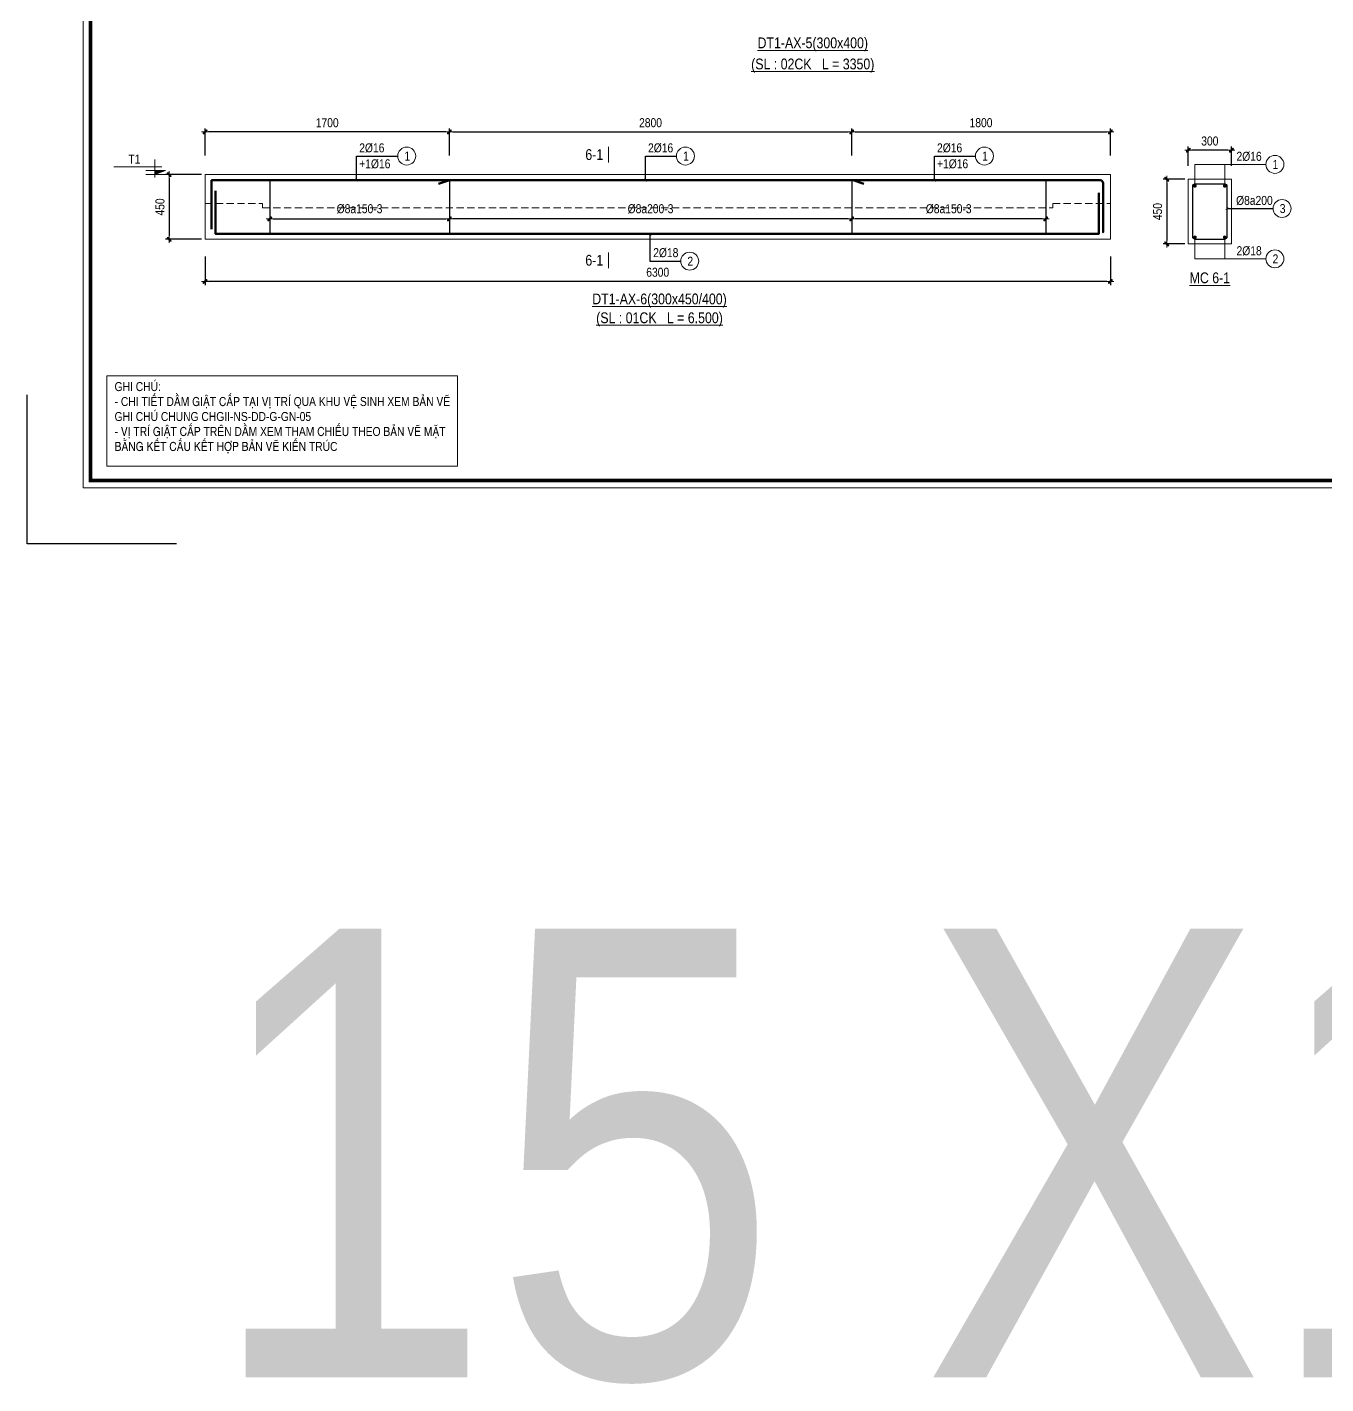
# Model space of a CAD drawing. Header units: millimetres. Extents: x 397144 to 8960116, y 345581 to 674207.
# Drawn here: x 4910048 to 4919086, y 642655 to 652098 of the extents above; entities that cross this region are included whole.
import ezdxf
from ezdxf.enums import TextEntityAlignment as Align

# ---------------------------------------------------------------- set-up
doc = ezdxf.new("R2010")
doc.units = ezdxf.units.MM
doc.header["$PDSIZE"] = -10
doc.linetypes.add('HIDDEN', pattern=[0.375, 0.25, -0.125])
doc.layers.get('0').update_dxf_attribs({"linetype": 'CONTINUOUS'})
doc.layers.get('Defpoints').update_dxf_attribs({"color": 12, "linetype": 'CONTINUOUS'})
for name, color, linetype, lineweight in [('CDAI', 8, 'CONTINUOUS', 30), ('CTHEP', 2, 'CONTINUOUS', 50), ('DBAO', 3, 'CONTINUOUS', 20), ('DGIONG', 4, 'CONTINUOUS', 13), ('KTH', 150, 'CONTINUOUS', 5), ('Net khuat', 8, 'HIDDEN', 13), ('STICK', 1, 'CONTINUOUS', 9), ('TEXT', 7, 'CONTINUOUS', 15)]:
    doc.layers.add(name, color=color, linetype=linetype, lineweight=lineweight)
doc.layers.add('HATCH', color=7, linetype='CONTINUOUS', lineweight=5, true_color=0x2491ff)
doc.styles.add('Star-HelCon', font='VHELVCN_0.TTF')
doc.styles.add('TTP-HelCon', font='VHELVCN_0.TTF')
doc.styles.add('VNI-HELVE-CONDENSE', font='VHELVCN_0.TTF')
doc.dimstyles.new('kc-25', dxfattribs={"dimtxt": 62.5, "dimasz": 20, "dimexe": 20, "dimexo": 50, "dimgap": 25, "dimtad": 3, "dimdec": 0, "dimzin": 0, "dimdsep": 46, "dimtxsty": 'VNI-HELVE-CONDENSE', "dimblk": 'DIM', "dimcen": 2.5, "dimclrd": 256, "dimclre": 154, "dimclrt": 7, "dimaunit": 1, "dimadec": 0, "dimazin": 0, "dimtfac": 1, "dimtdec": 0, "dimtix": 1, "dimtmove": 0, "dimatfit": 3, "dimldrblk": 'DOT', "dimfxl": 1, "dimtolj": 1, "dimtzin": 0, "dimarcsym": 0})
doc.dimstyles.new('TTP-25', dxfattribs={"dimscale": 25, "dimtxt": 2.5, "dimasz": 1, "dimexe": 1, "dimexo": 1, "dimgap": 0.09, "dimtad": 0, "dimdec": 4, "dimrnd": 5, "dimzin": 9, "dimdsep": 46, "dimtxsty": 'TTP-HelCon', "dimblk": 'Stick1', "dimcen": 0.09, "dimdle": 1.5, "dimclrd": 256, "dimclre": 256, "dimclrt": 7, "dimadec": 0, "dimazin": 0, "dimtfac": 1, "dimtdec": 4, "dimtmove": 0, "dimatfit": 3, "dimldrblk": '_ArchTick1', "dimfxl": 1, "dimtvp": 1, "dimtolj": 1, "dimtzin": 0, "dimarcsym": 0})

# ---------------------------------------------------------------- blocks, each defined once
blk = doc.blocks.new('Stick1')
at = {"layer": 'STICK'}
h = blk.add_hatch(color=256, dxfattribs=at)
edge = h.paths.add_edge_path()
edge.add_line((0.3, 0.5), (-0.5, -0.3))
edge.add_arc((-0.4, -0.4), 0.141, 135, 315)
edge.add_line((-0.3, -0.5), (0.5, 0.3))
edge.add_arc((0.4, 0.4), 0.141, 315, 495)
blk.add_line((1, 0), (-1, 0), dxfattribs=at)
blk.add_lwpolyline([(0.3, 0.5), (-0.5, -0.3, 1), (-0.3, -0.5), (0.5, 0.3, 1), (0.3, 0.5, 1)], format="xyb", dxfattribs=at)
blk = doc.blocks.new('*D364')
at = {"layer": 'Defpoints', "color": 0, "transparency": 16777216}
for p in [(4911286.1, 651368.8), (4911286.1, 651179.8), (4912986.1, 651179.8)]:
    blk.add_point(p, dxfattribs=at)
at = {"layer": 'KTH', "lineweight": -2, "transparency": 16777216}
for p, q in [((4911286.1, 651204.8), (4911286.1, 651393.8)), ((4912961.1, 651368.8), (4911311.1, 651368.8)), ((4912986.1, 651204.8), (4912986.1, 651393.8))]:
    blk.add_line(p, q, dxfattribs=at)
at = {"layer": 'KTH', "lineweight": -2, "transparency": 16777216, "xscale": 25, "yscale": 25, "zscale": 25, "rotation": 180}
blk.add_blockref('Stick1', (4911286.1, 651368.8), dxfattribs=at)
at = {"layer": 'KTH', "lineweight": -2, "transparency": 16777216, "xscale": 25, "yscale": 25, "zscale": 25}
blk.add_blockref('Stick1', (4912986.1, 651368.8), dxfattribs=at)
at = {"layer": 'KTH', "color": 7, "transparency": 16777216, "insert": (4912136.1, 651432.7), "char_height": 62.5, "attachment_point": 5, "style": 'TTP-HelCon'}
blk.add_mtext('\\A1;1700', dxfattribs=at)
blk = doc.blocks.new('_ArchTick1')
at = {"color": 0, "const_width": 3.81}
blk.add_lwpolyline([(-12.7, -12.7), (12.7, 12.7)], dxfattribs=at)
blk = doc.blocks.new('DIM')
h = blk.add_hatch(color=1)
h.paths.add_polyline_path([(0.49, 0.29, 1), (0.29, 0.49), (-0.19, 0), (0.19, 0)])
h.paths.add_polyline_path([(0.19, 0), (-0.19, 0), (-0.49, -0.29, 1), (-0.29, -0.49)])
at = {"color": 9}
for p, q in [((-0.19, 0), (-1.5, 0)), ((0.19, 0), (1.5, 0))]:
    blk.add_line(p, q, dxfattribs=at)
at = {"color": 1}
for p, q in [((-0.49, -0.29), (0.29, 0.49)), ((-0.29, -0.49), (0.49, 0.29)), ((-0.19, 0), (0.19, 0))]:
    blk.add_line(p, q, dxfattribs=at)
blk.add_arc((-0.39, -0.39), 0.138, 135, 315, dxfattribs=at)
blk = doc.blocks.new('*D365')
at = {"layer": 'Defpoints', "color": 0, "transparency": 16777216}
for p in [(4911286.1, 651071.4), (4911036.1, 650621.4), (4911286.1, 650621.4)]:
    blk.add_point(p, dxfattribs=at)
at = {"layer": 'KTH', "lineweight": -2, "transparency": 16777216}
for p, q in [((4911261.1, 651071.4), (4911011.1, 651071.4)), ((4911036.1, 651046.4), (4911036.1, 650646.4)), ((4911261.1, 650621.4), (4911011.1, 650621.4))]:
    blk.add_line(p, q, dxfattribs=at)
at = {"layer": 'KTH', "lineweight": -2, "transparency": 16777216, "xscale": 25, "yscale": 25, "zscale": 25}
for p, rotation in [((4911036.1, 651071.4), 90), ((4911036.1, 650621.4), 270)]:
    blk.add_blockref('Stick1', p, dxfattribs=dict(at, rotation=rotation))
at = {"layer": 'KTH', "color": 7, "transparency": 16777216, "insert": (4910972.3, 650846.4), "char_height": 62.5, "attachment_point": 5, "rotation": 90, "style": 'TTP-HelCon'}
blk.add_mtext('\\A1;450', dxfattribs=at)
blk = doc.blocks.new('CODE')
at = {"layer": 'DBAO'}
for p, q in [((-62.5, -20), (-62.5, 105)), ((-62.5, 0), (-137.5, 30)), ((-137.5, 30), (0, 30)), ((-137.5, 0), (0, 0)), ((-112.5, 55), (223.6, 55))]:
    blk.add_line(p, q, dxfattribs=at)
at = {"layer": 'HATCH', "color": 1}
blk.add_solid([(-62.5, 0), (-137.5, 30), (-62.5, 30)], dxfattribs=at)
blk = doc.blocks.new('*D366')
at = {"layer": 'Defpoints', "color": 0, "transparency": 16777216}
for p in [(4911286.1, 650526.1), (4917586.1, 650526.1), (4911286.1, 650328.1)]:
    blk.add_point(p, dxfattribs=at)
at = {"layer": 'KTH', "lineweight": -2, "transparency": 16777216}
for p, q in [((4911286.1, 650501.1), (4911286.1, 650303.1)), ((4917586.1, 650501.1), (4917586.1, 650303.1)), ((4917561.1, 650328.1), (4911311.1, 650328.1))]:
    blk.add_line(p, q, dxfattribs=at)
at = {"layer": 'KTH', "lineweight": -2, "transparency": 16777216, "xscale": 25, "yscale": 25, "zscale": 25, "rotation": 180}
blk.add_blockref('Stick1', (4911286.1, 650328.1), dxfattribs=at)
at = {"layer": 'KTH', "lineweight": -2, "transparency": 16777216, "xscale": 25, "yscale": 25, "zscale": 25}
blk.add_blockref('Stick1', (4917586.1, 650328.1), dxfattribs=at)
at = {"layer": 'KTH', "color": 7, "transparency": 16777216, "insert": (4914436.1, 650391.9), "char_height": 62.5, "attachment_point": 5, "style": 'TTP-HelCon'}
blk.add_mtext('\\A1;6300', dxfattribs=at)
blk = doc.blocks.new('*D367')
at = {"layer": 'Defpoints', "color": 0, "transparency": 16777216}
for p in [(4915786.1, 651368.8), (4912986.1, 651179.8), (4915786.1, 651179.8)]:
    blk.add_point(p, dxfattribs=at)
at = {"layer": 'KTH', "lineweight": -2, "transparency": 16777216}
for p, q in [((4912986.1, 651204.8), (4912986.1, 651393.8)), ((4913011.1, 651368.8), (4915761.1, 651368.8)), ((4915786.1, 651204.8), (4915786.1, 651393.8))]:
    blk.add_line(p, q, dxfattribs=at)
at = {"layer": 'KTH', "lineweight": -2, "transparency": 16777216, "xscale": 25, "yscale": 25, "zscale": 25, "rotation": 180}
blk.add_blockref('Stick1', (4912986.1, 651368.8), dxfattribs=at)
at = {"layer": 'KTH', "lineweight": -2, "transparency": 16777216, "xscale": 25, "yscale": 25, "zscale": 25}
blk.add_blockref('Stick1', (4915786.1, 651368.8), dxfattribs=at)
at = {"layer": 'KTH', "color": 7, "transparency": 16777216, "insert": (4914386.1, 651432.7), "char_height": 62.5, "attachment_point": 5, "style": 'TTP-HelCon'}
blk.add_mtext('\\A1;2800', dxfattribs=at)
blk = doc.blocks.new('*D368')
at = {"layer": 'Defpoints', "color": 0, "transparency": 16777216}
for p in [(4917586.1, 651368.8), (4915786.1, 651179.8), (4917586.1, 651179.8)]:
    blk.add_point(p, dxfattribs=at)
at = {"layer": 'KTH', "lineweight": -2, "transparency": 16777216}
for p, q in [((4915786.1, 651204.8), (4915786.1, 651393.8)), ((4915811.1, 651368.8), (4917561.1, 651368.8)), ((4917586.1, 651204.8), (4917586.1, 651393.8))]:
    blk.add_line(p, q, dxfattribs=at)
at = {"layer": 'KTH', "lineweight": -2, "transparency": 16777216, "xscale": 25, "yscale": 25, "zscale": 25, "rotation": 180}
blk.add_blockref('Stick1', (4915786.1, 651368.8), dxfattribs=at)
at = {"layer": 'KTH', "lineweight": -2, "transparency": 16777216, "xscale": 25, "yscale": 25, "zscale": 25}
blk.add_blockref('Stick1', (4917586.1, 651368.8), dxfattribs=at)
at = {"layer": 'KTH', "color": 7, "transparency": 16777216, "insert": (4916686.1, 651432.7), "char_height": 62.5, "attachment_point": 5, "style": 'TTP-HelCon'}
blk.add_mtext('\\A1;1800', dxfattribs=at)
blk = doc.blocks.new('*D369')
at = {"layer": 'Defpoints', "color": 0, "transparency": 16777216}
for p in [(4911736.1, 650953.2), (4912986.1, 650953.2), (4912986.1, 650763.2)]:
    blk.add_point(p, dxfattribs=at)
at = {"layer": 'KTH', "lineweight": -2, "transparency": 16777216}
for p, q in [((4911736.1, 650928.2), (4911736.1, 650738.2)), ((4912986.1, 650928.2), (4912986.1, 650738.2)), ((4911761.1, 650763.2), (4912961.1, 650763.2))]:
    blk.add_line(p, q, dxfattribs=at)
at = {"layer": 'KTH', "lineweight": -2, "transparency": 16777216, "xscale": 25, "yscale": 25, "zscale": 25, "rotation": 180}
blk.add_blockref('Stick1', (4911736.1, 650763.2), dxfattribs=at)
at = {"layer": 'KTH', "lineweight": -2, "transparency": 16777216, "xscale": 25, "yscale": 25, "zscale": 25}
blk.add_blockref('Stick1', (4912986.1, 650763.2), dxfattribs=at)
at = {"layer": 'KTH', "color": 7, "transparency": 16777216, "insert": (4912361.1, 650833.1), "char_height": 62.5, "attachment_point": 5, "style": 'TTP-HelCon'}
blk.add_mtext('\\A1;Þ8a150-3', dxfattribs=at)
blk = doc.blocks.new('*D370')
at = {"layer": 'Defpoints', "color": 0, "transparency": 16777216}
for p in [(4912986.1, 650953.2), (4915786.1, 650953.2), (4912986.1, 650763.2)]:
    blk.add_point(p, dxfattribs=at)
at = {"layer": 'KTH', "lineweight": -2, "transparency": 16777216}
for p, q in [((4912986.1, 650928.2), (4912986.1, 650738.2)), ((4915786.1, 650928.2), (4915786.1, 650738.2)), ((4915761.1, 650763.2), (4913011.1, 650763.2))]:
    blk.add_line(p, q, dxfattribs=at)
at = {"layer": 'KTH', "lineweight": -2, "transparency": 16777216, "xscale": 25, "yscale": 25, "zscale": 25, "rotation": 180}
blk.add_blockref('Stick1', (4912986.1, 650763.2), dxfattribs=at)
at = {"layer": 'KTH', "lineweight": -2, "transparency": 16777216, "xscale": 25, "yscale": 25, "zscale": 25}
blk.add_blockref('Stick1', (4915786.1, 650763.2), dxfattribs=at)
at = {"layer": 'KTH', "color": 7, "transparency": 16777216, "insert": (4914386.1, 650833.1), "char_height": 62.5, "attachment_point": 5, "style": 'TTP-HelCon'}
blk.add_mtext('\\A1;Þ8a200-3', dxfattribs=at)
blk = doc.blocks.new('*D371')
at = {"layer": 'Defpoints', "color": 0, "transparency": 16777216}
for p in [(4915786.1, 650953.2), (4917136.1, 650953.2), (4915786.1, 650763.2)]:
    blk.add_point(p, dxfattribs=at)
at = {"layer": 'KTH', "lineweight": -2, "transparency": 16777216}
for p, q in [((4915786.1, 650928.2), (4915786.1, 650738.2)), ((4917136.1, 650928.2), (4917136.1, 650738.2)), ((4917111.1, 650763.2), (4915811.1, 650763.2))]:
    blk.add_line(p, q, dxfattribs=at)
at = {"layer": 'KTH', "lineweight": -2, "transparency": 16777216, "xscale": 25, "yscale": 25, "zscale": 25, "rotation": 180}
blk.add_blockref('Stick1', (4915786.1, 650763.2), dxfattribs=at)
at = {"layer": 'KTH', "lineweight": -2, "transparency": 16777216, "xscale": 25, "yscale": 25, "zscale": 25}
blk.add_blockref('Stick1', (4917136.1, 650763.2), dxfattribs=at)
at = {"layer": 'KTH', "color": 7, "transparency": 16777216, "insert": (4916461.1, 650833.1), "char_height": 62.5, "attachment_point": 5, "style": 'TTP-HelCon'}
blk.add_mtext('\\A1;Þ8a150-3', dxfattribs=at)
blk = doc.blocks.new('MC')
at = {"layer": 'CTHEP', "const_width": 10}
blk.add_lwpolyline([(0, 150), (0, 0)], dxfattribs=at)
at = {"layer": 'TEXT', "style": 'TTP-HelCon'}
blk.add_attdef('A', text='', height=100, dxfattribs=at).set_placement((-50, 26), align=Align.RIGHT)
blk = doc.blocks.new('*D372')
at = {"layer": 'Defpoints', "color": 0, "ltscale": 500, "transparency": 16777216}
for p in [(4918128.5, 651241.5), (4918128.5, 651108.3), (4918428.5, 651108.3)]:
    blk.add_point(p, dxfattribs=at)
at = {"layer": 'KTH', "lineweight": -2, "ltscale": 500, "transparency": 16777216}
for p, q in [((4918128.5, 651133.3), (4918128.5, 651266.5)), ((4918403.5, 651241.5), (4918153.5, 651241.5)), ((4918428.5, 651133.3), (4918428.5, 651266.5))]:
    blk.add_line(p, q, dxfattribs=at)
at = {"layer": 'KTH', "lineweight": -2, "ltscale": 500, "transparency": 16777216, "xscale": 25, "yscale": 25, "zscale": 25, "rotation": 180}
blk.add_blockref('Stick1', (4918128.5, 651241.5), dxfattribs=at)
at = {"layer": 'KTH', "lineweight": -2, "ltscale": 500, "transparency": 16777216, "xscale": 25, "yscale": 25, "zscale": 25}
blk.add_blockref('Stick1', (4918428.5, 651241.5), dxfattribs=at)
at = {"layer": 'KTH', "color": 7, "ltscale": 500, "transparency": 16777216, "insert": (4918278.5, 651305.3), "char_height": 62.5, "attachment_point": 5, "style": 'TTP-HelCon'}
blk.add_mtext('\\A1;300', dxfattribs=at)
blk = doc.blocks.new('*D373')
at = {"layer": 'Defpoints', "color": 0, "ltscale": 500, "transparency": 16777216}
for p in [(4918128.5, 651039.3), (4917978.7, 650589.3), (4918128.5, 650589.3)]:
    blk.add_point(p, dxfattribs=at)
at = {"layer": 'KTH', "lineweight": -2, "ltscale": 500, "transparency": 16777216}
for p, q in [((4918103.5, 651039.3), (4917953.7, 651039.3)), ((4917978.7, 651014.3), (4917978.7, 650614.3)), ((4918103.5, 650589.3), (4917953.7, 650589.3))]:
    blk.add_line(p, q, dxfattribs=at)
at = {"layer": 'KTH', "lineweight": -2, "ltscale": 500, "transparency": 16777216, "xscale": 25, "yscale": 25, "zscale": 25}
for p, rotation in [((4917978.7, 651039.3), 90), ((4917978.7, 650589.3), 270)]:
    blk.add_blockref('Stick1', p, dxfattribs=dict(at, rotation=rotation))
at = {"layer": 'KTH', "color": 7, "ltscale": 500, "transparency": 16777216, "insert": (4917914.9, 650814.3), "char_height": 62.5, "attachment_point": 5, "rotation": 90, "style": 'TTP-HelCon'}
blk.add_mtext('\\A1;450', dxfattribs=at)
blk = doc.blocks.new('CHG_XX_Khung ten')
blk.add_lwpolyline([(15, 579), (826, 579), (826, 15), (15, 15)], close=True)
at = {"color": 4, "linetype": 'Continuous', "const_width": 1}
blk.add_lwpolyline([(17, 577), (824, 577), (824, 17), (17, 17)], close=True, dxfattribs=at)
at = {"layer": 'Defpoints', "color": 1, "ltscale": 2}
blk.add_lwpolyline([(40.06, 0), (0, 0), (0, 40)], dxfattribs=at)
blk = doc.blocks.new('GHICHU11')
at = {"layer": 'KTH'}
blk.add_lwpolyline([(0, 628.9), (2438.7, 628.9), (2438.7, 0), (0, 0)], close=True, dxfattribs=at)
at = {"layer": 'TEXT', "ltscale": 0.8, "insert": (53, 584.6), "char_height": 62.5, "width": 2404.343, "attachment_point": 1, "style": 'TTP-HelCon'}
blk.add_mtext('GHI CHUÙ:\\P- CHI TIEÁT DAÀM GIAÄT CAÁP TAÏI VÒ TRÍ QUA KHU VEÄ SINH XEM BAÛN VEÕ GHI CHUÙ CHUNG CHGII-NS-DD-G-GN-05\\P- VÒ TRÍ GIAÄT CAÁP TREÂN DAÀM XEM THAM CHIEÁU THEO BAÛN VEÕ MAËT BAÈNG KEÁT CAÁU KEÁT HÔÏP BAÛN VEÕ KIEÁN TRUÙC  ', dxfattribs=at)

msp = doc.modelspace()

# ---------------------------------------------------------------- linework, layer by layer
at = {"layer": 'CDAI', "ltscale": 52.5}
for p, q in [((4911736.1273, 651036.43626), (4911736.1273, 650656.43626)), ((4912986.12724, 651036.43626), (4912986.12724, 650656.43626)), ((4915786.12725, 651036.43626), (4915786.12725, 650656.43626)), ((4917136.12725, 651036.43626), (4917136.12725, 650656.43626))]:
    msp.add_line(p, q, dxfattribs=at)
at = {"layer": 'CDAI'}
msp.add_lwpolyline([(4918178.54132, 651008.00841), (4918378.54132, 651008.00841, -0.4142135624), (4918397.29132, 650989.25841), (4918397.29132, 650639.25841, -0.4142135624), (4918378.54132, 650620.50841), (4918178.54132, 650620.50841, -0.4142135624), (4918159.79132, 650639.25841), (4918159.79132, 650989.25841, -0.4142135624)], format="xyb", close=True, dxfattribs=at)
at = {"layer": 'CTHEP'}
msp.add_lwpolyline([(4911331.12724, 650692.49516), (4911331.12724, 650692.49516), (4911331.12724, 651032.43626), (4917516.12725, 651032.43626, -0.414213562), (4917536.12725, 651012.43626), (4917536.12725, 650670.89516), (4917536.12725, 650670.89516)], format="xyb", dxfattribs=at)
msp.add_lwpolyline([(4911358.20697, 650958.53133), (4911358.20697, 650660.43626), (4917506.64268, 650660.43626), (4917506.64268, 650944.2678)], dxfattribs=at)
at = {"layer": 'CTHEP', "const_width": 12.5}
for points in [[(4918168.54132, 650993.00841, 1), (4918181.04132, 650993.00841, 1)], [(4918376.04132, 650993.00841, 1), (4918388.54132, 650993.00841, 1)], [(4918168.54132, 650635.50841, 1), (4918181.04132, 650635.50841, 1)], [(4918376.04132, 650635.50841, 1), (4918388.54132, 650635.50841, 1)]]:
    msp.add_lwpolyline(points, format="xyb", close=True, dxfattribs=at)
at = {"layer": 'DBAO'}
msp.add_lwpolyline([(4911286.12724, 651071.43626), (4917586.12725, 651071.43626), (4917586.12725, 651071.43626), (4917586.12725, 650621.43626), (4911286.12724, 650621.43626), (4911286.12724, 650621.43626), (4911286.12724, 651071.43626), (4911286.12724, 651071.43626)], dxfattribs=at)
at = {"layer": 'DBAO', "flags": 128}
for points in [[(4918128.54132, 651039.25841), (4918428.54132, 651039.25841)], [(4918428.54132, 651039.25841), (4918428.54132, 650589.25841), (4918128.54132, 650589.25841), (4918128.54132, 651039.25841)]]:
    msp.add_lwpolyline(points, dxfattribs=at)
at = {"layer": 'DGIONG'}
for p, q in [((4918174.79132, 650993.00841), (4918174.79132, 651143.00841)), ((4918174.79132, 651143.00841), (4918668.54132, 651143.00841)), ((4918382.29132, 650993.00841), (4918382.29132, 651143.00841)), ((4918174.79132, 650485.50841), (4918174.79132, 650635.50841)), ((4918382.29132, 650485.50841), (4918382.29132, 650635.50841)), ((4918174.79132, 650485.50841), (4918668.54132, 650485.50841))]:
    msp.add_line(p, q, dxfattribs=at)
for centre in [(4914628.78789, 651200.94536), (4918731.04132, 651143.00841), (4918781.00334, 650835.72924), (4914658.64899, 650469.392), (4918731.04132, 650485.50841)]:
    msp.add_circle(centre, 62.5, dxfattribs=at)
at = {"layer": 'Net khuat', "ltscale": 200}
for p, q in [((4911286.1273, 650871.43626), (4911686.1273, 650871.43626)), ((4911686.1273, 650871.43626), (4911686.1273, 650841.43626)), ((4917186.12725, 650841.43626), (4917186.12725, 650871.43626)), ((4917186.12725, 650871.43626), (4917586.12725, 650871.43626)), ((4911686.1273, 650841.43626), (4917186.12725, 650841.43626))]:
    msp.add_line(p, q, dxfattribs=at)

# ---------------------------------------------------------------- block references
at = {"xscale": 0.75, "yscale": 0.75, "zscale": 0.75}
for p in [(4914094.12725, 651154.3306), (4914094.12725, 650418.55102)]:
    msp.add_blockref('MC', p, dxfattribs=at).add_auto_attribs({'A': '6-1'})
at = {"layer": 'KTH', "linetype": 'Continuous', "xscale": -1}
msp.add_blockref('CODE', (4910873.62724, 651071.43626), dxfattribs=at)

# ---------------------------------------------------------------- texts
at = {"layer": 'TEXT', "style": 'TTP-HelCon'}
for s, p in [('%%UDT1-AX-5(300x400)', (4915515.23674, 651951.26768)), ('%%U(SL : 02CK   L = 3350)', (4915515.23674, 651804.37309)), ('%%UMC 6-1', (4918278.54132, 650315.96487)), ('%%UDT1-AX-6(300x450/400)', (4914448.62725, 650168.93242)), ('%%U(SL : 01CK   L = 6.500)', (4914448.62725, 650037.73552))]:
    msp.add_text(s, height=75, dxfattribs=at).set_placement(p, align=Align.CENTER)
for s, p in [('2Þ16', (4914368.664, 651226.79831)), ('2Þ16', (4918463.99965, 651168.00841)), ('Þ8a200', (4918461.22553, 650860.72924)), ('2Þ18', (4918464.26499, 650510.50841)), ('2Þ18', (4914404.84112, 650497.28905))]:
    msp.add_text(s, height=62.5, dxfattribs=at).set_placement(p)
at = {"layer": 'TEXT', "style": 'Star-HelCon'}
for s, p in [('1', (4914632.95456, 651200.94536)), ('1', (4918735.20798, 651143.00841)), ('3', (4918785.17, 650835.72924)), ('2', (4914662.81565, 650469.392)), ('2', (4918735.20798, 650485.50841))]:
    msp.add_text(s, height=62.5, dxfattribs=at).set_placement(p, align=Align.MIDDLE)
at = {"layer": 'TEXT', "style": 'TTP-HelCon'}
msp.add_text('T1    ', height=62.5, dxfattribs=at).set_placement((4910915.89391, 651148.43125), align=Align.RIGHT)
at = {"layer": 'TEXT', "color": 1, "style": 'TTP-HelCon'}
msp.add_text('15 X1-8', height=3125, dxfattribs=at).set_placement((4911295.4301, 642699.06891))

# ---------------------------------------------------------------- dimensions: what is measured, and where the dimension line sits
at = {"layer": 'KTH'}
for base, p1, p2, picture, middle in [((4911286.12724, 651368.8306), (4912986.12724, 651179.8306), (4911286.12724, 651179.8306), '*D364', (4912136.12724, 651432.66393)), ((4911286.12724, 650328.09206), (4917586.12725, 650526.06993), (4911286.12724, 650526.06993), '*D366', (4914436.12725, 650391.9254))]:
    dim = msp.add_linear_dim(base=base, p1=p1, p2=p2, dimstyle='TTP-25', override={"dimtmove": 1}, dxfattribs=at)
    dim.commit()
    dim.dimension.update_dxf_attribs({"geometry": picture, "text_midpoint": middle})
for base, p1, p2, picture, middle in [((4915786.12725, 651368.8306), (4912986.12724, 651179.8306), (4915786.12725, 651179.8306), '*D367', (4914386.12725, 651432.66393)), ((4917586.12725, 651368.8306), (4915786.12725, 651179.8306), (4917586.12725, 651179.8306), '*D368', (4916686.12725, 651432.66393))]:
    dim = msp.add_linear_dim(base=base, p1=p1, p2=p2, angle=180, dimstyle='TTP-25', override={"dimtmove": 1}, dxfattribs=at)
    dim.commit()
    dim.dimension.update_dxf_attribs({"geometry": picture, "text_midpoint": middle})
at = {"layer": 'KTH', "ltscale": 500}
dim = msp.add_linear_dim(base=(4918128.54132, 651241.50841), p1=(4918428.54132, 651108.27036), p2=(4918128.54132, 651108.27036), dimstyle='TTP-25', override={"dimtxsty": 'TTP-HelCon'}, dxfattribs=at)
dim.commit()
dim.dimension.update_dxf_attribs({"geometry": '*D372', "text_midpoint": (4918278.54132, 651305.34174)})
at = {"layer": 'KTH'}
for base, p1, p2, angle, text, picture, middle in [((4911036.12724, 650621.43626), (4911286.12724, 651071.43626), (4911286.12724, 650621.43626), 270, '450', '*D365', (4910972.29391, 650846.43626)), ((4912986.12724, 650763.22628), (4915786.12725, 650953.23946), (4912986.12724, 650953.23946), 180, 'Þ8a200-3', '*D370', (4914386.12725, 650833.14294)), ((4915786.12725, 650763.22628), (4917136.12725, 650953.23946), (4915786.12725, 650953.23946), 180, 'Þ8a150-3', '*D371', (4916461.12725, 650833.14294))]:
    dim = msp.add_linear_dim(base=base, p1=p1, p2=p2, angle=angle, text=text, dimstyle='TTP-25', override={"dimtmove": 1}, dxfattribs=at)
    dim.commit()
    dim.dimension.update_dxf_attribs({"geometry": picture, "text_midpoint": middle})
at = {"layer": 'KTH', "ltscale": 500}
dim = msp.add_linear_dim(base=(4917978.70851, 650589.25841), p1=(4918128.54132, 651039.25841), p2=(4918128.54132, 650589.25841), angle=90, text='450', dimstyle='TTP-25', override={"dimtxsty": 'TTP-HelCon'}, dxfattribs=at)
dim.commit()
dim.dimension.update_dxf_attribs({"geometry": '*D373', "text_midpoint": (4917914.87517, 650814.25841)})
at = {"layer": 'KTH'}
dim = msp.add_linear_dim(base=(4912986.12724, 650763.22628), p1=(4911736.1273, 650953.23946), p2=(4912986.12724, 650953.23946), text='Þ8a150-3', dimstyle='TTP-25', override={"dimtmove": 1}, dxfattribs=at)
dim.commit()
dim.dimension.update_dxf_attribs({"geometry": '*D369', "text_midpoint": (4912361.12727, 650833.14294)})

# ---------------------------------------------------------------- leaders
at = {"layer": 'DGIONG'}
for points in [[(4914350.15223, 651032.43626), (4914350.15197, 651200.94536), (4914566.28789, 651200.94536)], [(4918397.29132, 650835.72924), (4918718.50334, 650835.72924)], [(4914381.82935, 650656.43626), (4914381.82909, 650469.392), (4914596.14899, 650469.392)]]:
    msp.add_leader(points, dimstyle='kc-25', override={"dimtad": 0, "dimldrblk": 'ArchTick', "dimfxl": 100, "dimarcsym": 1}, dxfattribs=at)

# ---------------------------------------------------------------- next in the draw order: block references
at = {"layer": 'KTH', "ltscale": 0.8, "xscale": 25.92478421702978, "yscale": 25.92478421702978, "zscale": 25.92478421702978}
msp.add_blockref('CHG_XX_Khung ten', (4910047.85616, 648501.85593), dxfattribs=at)

# ---------------------------------------------------------------- next in the draw order: linework, layer by layer
at = {"layer": 'CTHEP'}
for p, q in [((4912911.12724, 651007.43626), (4912986.12724, 651032.43626)), ((4915871.56541, 651007.43626), (4915796.56541, 651032.43626))]:
    msp.add_line(p, q, dxfattribs=at)
at = {"layer": 'DGIONG'}
for centre in [(4912689.21935, 651200.94536), (4916710.00409, 651200.94536)]:
    msp.add_circle(centre, 62.5, dxfattribs=at)

# ---------------------------------------------------------------- next in the draw order: block references
at = {"layer": 'DBAO'}
msp.add_blockref('GHICHU11', (4910603.38727, 649043.0407), dxfattribs=at)

# ---------------------------------------------------------------- next in the draw order: texts
at = {"layer": 'TEXT', "style": 'TTP-HelCon'}
for s, p in [('2Þ16', (4912358.98437, 651226.79831)), ('2Þ16', (4916379.7691, 651226.79831)), ('+1Þ16', (4912358.98437, 651115.88163)), ('+1Þ16', (4916379.7691, 651115.88163))]:
    msp.add_text(s, height=62.5, dxfattribs=at).set_placement(p)
at = {"layer": 'TEXT', "style": 'Star-HelCon'}
for p in [(4912693.38602, 651200.94536), (4916714.17075, 651200.94536)]:
    msp.add_text('1', height=62.5, dxfattribs=at).set_placement(p, align=Align.MIDDLE)

# ---------------------------------------------------------------- next in the draw order: leaders
at = {"layer": 'DGIONG'}
for points in [[(4912340.4726, 651032.43626), (4912340.47234, 651200.94536), (4912626.9661, 651200.94536)], [(4916361.25734, 651032.43626), (4916361.25707, 651200.94536), (4916647.75083, 651200.94536)]]:
    msp.add_leader(points, dimstyle='kc-25', override={"dimtad": 0, "dimldrblk": 'ArchTick', "dimfxl": 100, "dimarcsym": 1}, dxfattribs=at)

doc.saveas('drawing.dxf')
